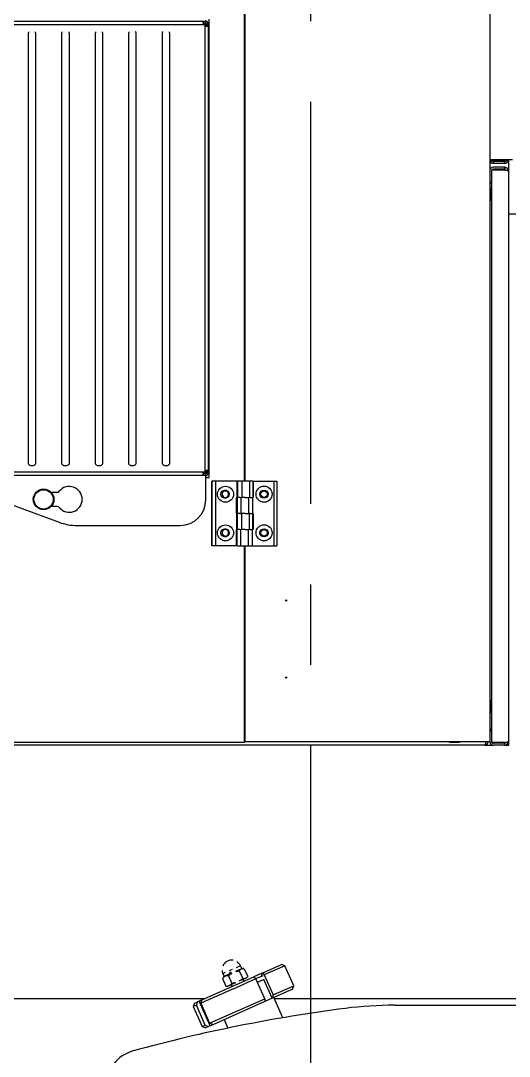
# Model space of a CAD drawing. Header units: millimetres. Extents: x 933584 to 974011, y 4545988 to 4553664.
# Drawn here: x 954658.2 to 954696.1, y 4549623.2 to 4549703.6 of the extents above; entities that cross this region are included whole.
import ezdxf

# ---------------------------------------------------------------- set-up
doc = ezdxf.new("R2010")
doc.units = ezdxf.units.MM
doc.linetypes.add('CENTER', pattern=[2, 1.25, -0.25, 0.25, -0.25])
doc.layers.get('0').update_dxf_attribs({"color": 255})
doc.layers.add('0-HSL-SLD', color=252, linetype='Continuous')
doc.layers.add('0-TXT-NRS', color=6, linetype='Continuous')

# ---------------------------------------------------------------- blocks, each defined once
blk = doc.blocks.new('A$C241B47BD')
at = {"layer": '0-TXT-NRS'}
for p, q in [((35.06, 242.46), (35.06, 472.03)), ((19.93, 164.19), (4.4, 157.27)), ((22.57, 163.18), (19.93, 164.19)), ((27.08, 148.15), (19.93, 164.19)), ((22.57, 163.18), (29.28, 148.12)), ((4.4, 157.27), (3.39, 154.63)), ((10.1, 139.57), (3.39, 154.63)), ((4.4, 157.27), (11.55, 141.23)), ((44.74, 155.76), (29, 148.75)), ((11.55, 141.23), (27.08, 148.15)), ((29.62, 147.36), (15.01, 140.85)), ((29.28, 148.12), (29.62, 147.36)), ((29.62, 147.36), (32.17, 141.63)), ((10.1, 139.57), (10.44, 138.82)), ((12.27, 139.63), (10.44, 138.82)), ((10.44, 138.82), (12.99, 133.08)), ((14.41, 134.82), (11.96, 140.32)), ((29.97, 141.66), (14.44, 134.74)), ((17.18, 135.96), (14.7, 141.54)), ((49.07, 98.81), (29.97, 141.66)), ((32.17, 141.63), (50.17, 101.26)), ((30.99, 92.71), (12.99, 133.08)), ((14.44, 134.74), (18.36, 125.96)), ((6.49, 123.72), (4.44, 122.8)), ((4.44, 122.8), (5.94, 119.43)), ((8.53, 119.16), (6.49, 123.72)), ((6.64, 125.44), (6.52, 124.27)), ((6.52, 124.27), (6.88, 123.46)), ((6.67, 125.69), (12.67, 128.36)), ((6.88, 123.46), (8.81, 119.13)), ((8.4, 121.81), (14.4, 124.49)), ((13.83, 127.53), (12.88, 128.22)), ((13.83, 127.53), (14.19, 126.72)), ((14.19, 126.72), (16.47, 121.59)), ((16.42, 125.4), (15.05, 124.79)), ((22.2, 117.34), (18.36, 125.96)), ((7.35, 116.27), (8.34, 114.05)), ((11.65, 113.49), (9.22, 115.25)), ((10.77, 114.13), (9.94, 115.99)), ((10.22, 115.97), (11.17, 113.84)), ((12.6, 110.02), (11.28, 112.98)), ((11.45, 113.22), (12.52, 110.82)), ((12.15, 113.39), (18.16, 116.06)), ((17.69, 118.85), (19.82, 114.07)), ((19.12, 115.66), (20.49, 116.27)), ((19.82, 114.07), (20.34, 112.92)), ((20.22, 111.75), (20.34, 112.92)), ((22.2, 117.34), (33.54, 91.89)), ((46.26, 110.02), (52.84, 112.95)), ((9.75, 110.88), (10.55, 109.1)), ((10.55, 109.1), (12.6, 110.02)), ((12.52, 110.82), (13.03, 109.66)), ((13.03, 109.66), (13.98, 108.97)), ((13.99, 108.99), (14.18, 108.83)), ((14.18, 108.83), (20.19, 111.51)), ((20.19, 111.51), (20.2, 111.75)), ((51.03, 99.33), (31.85, 90.78)), ((33.54, 91.89), (49.07, 98.81)), ((50.17, 101.26), (51.03, 99.33)), ((51.03, 99.33), (51.67, 97.89)), ((51.67, 97.89), (52.7, 95.59)), ((30.99, 92.71), (31.85, 90.78)), ((31.85, 90.78), (32.49, 89.34)), ((33.52, 87.04), (32.49, 89.34)), ((50.57, 95.44), (35.05, 88.52)), ((35.05, 88.52), (36.16, 86.03)), ((36.16, 86.03), (51.68, 92.95)), ((51.68, 92.95), (50.57, 95.44)), ((51.68, 92.95), (52.7, 95.59)), ((33.52, 87.04), (36.16, 86.03))]:
    blk.add_line(p, q, dxfattribs=at)
at = {"layer": '0-TXT-NRS', "flags": 128}
for points in [[(11.55, 141.23), (10.18, 139.66), (10.1, 139.57)], [(29.97, 141.66), (32.06, 141.63), (32.17, 141.63)], [(8, 108.47), (8.94, 108.59), (10.55, 109.1)], [(50.57, 95.44), (51.61, 97.76), (51.67, 97.89)], [(33.54, 91.89), (31.13, 92.66), (30.99, 92.71)]]:
    blk.add_lwpolyline(points, dxfattribs=at)
at = {"layer": '0-TXT-NRS'}
for centre, radius, start, end in [((335.06, 242.46), 300, 180, 187.3275), ((1227.71, 357.25), 1200, 187.3275, 195.3629), ((7.49, 115.95), 7.5, 114.02351, 147.92781), ((6.39, 123.94), 0.25, 294.02351, 24.02351), ((7.49, 115.95), 7.5, 171.73842, 247.95492), ((12.7, 109.79), 0.25, 24.02351, 114.02351), ((97.59, 46.75), 28, 195.3629, 270)]:
    blk.add_arc(centre, radius, start, end, dxfattribs=at)
for points, knots in [([(29.28, 148.12), (29.25, 148.12), (28.51, 148.13), (27.78, 148.14), (27.08, 148.15)], [0, 0, 0, 0, 0.053479, 1, 1, 1, 1]), ([(12.99, 133.08), (13.02, 133.11), (13.5, 133.67), (13.99, 134.22), (14.44, 134.74)], [0, 0, 0, 0, 0.053479, 1, 1, 1, 1]), ([(6.88, 123.46), (6.86, 123.51), (6.71, 123.86), (6.57, 124.5), (6.63, 125.15), (6.66, 125.44)], [0, 0, 0, 0, 0.078448, 0.594116, 1, 1, 1, 1]), ([(8.4, 121.81), (8.07, 122.05), (7.42, 122.52), (7.06, 123.14), (6.88, 123.46)], [0, 0, 0, 0, 0.495458, 1, 1, 1, 1]), ([(9, 119.11), (8.93, 119.29), (8.63, 120.17), (8.5, 121.09), (8.4, 121.81)], [0, 0, 0, 0, 0.208325, 1, 1, 1, 1]), ([(12.87, 128.2), (13.12, 128.02), (13.69, 127.6), (14.01, 127.03), (14.19, 126.72)], [0, 0, 0, 0, 0.4353122, 1, 1, 1, 1]), ([(14.19, 126.72), (14.21, 126.67), (14.36, 126.32), (14.51, 125.6), (14.44, 124.86), (14.4, 124.49)], [0, 0, 0, 0, 0.070086, 0.530782, 1, 1, 1, 1]), ([(14.4, 124.49), (14.89, 123.89), (15.65, 122.98), (16.2, 121.92), (16.39, 121.56)], [0, 0, 0, 0, 0.652957, 1, 1, 1, 1]), ([(12.15, 113.39), (11.66, 113.98), (10.97, 114.8), (10.48, 115.75), (10.34, 116)], [0, 0, 0, 0, 0.7271964, 1, 1, 1, 1]), ([(12.15, 113.39), (12.14, 112.71), (12.13, 111.8), (12.44, 111.02), (12.52, 110.82)], [0, 0, 0, 0, 0.745921, 1, 1, 1, 1]), ([(17.55, 118.79), (17.62, 118.6), (17.92, 117.72), (18.05, 116.79), (18.16, 116.06)], [0, 0, 0, 0, 0.215186, 1, 1, 1, 1]), ([(19.82, 114.07), (19.73, 114.27), (19.35, 115.02), (18.67, 115.62), (18.16, 116.06)], [0, 0, 0, 0, 0.254079, 1, 1, 1, 1]), ([(20.19, 111.51), (20.2, 111.72), (20.25, 112.64), (20.01, 113.45), (19.82, 114.07)], [0, 0, 0, 0, 0.239199, 1, 1, 1, 1]), ([(12.52, 110.82), (12.85, 110.26), (13.3, 109.54), (14.01, 108.97), (14.18, 108.83)], [0, 0, 0, 0, 0.760801, 1, 1, 1, 1]), ([(50.17, 101.26), (50.15, 101.21), (49.79, 100.4), (49.42, 99.58), (49.07, 98.81)], [0, 0, 0, 0, 0.053479, 1, 1, 1, 1]), ([(32.49, 89.34), (32.54, 89.32), (33.39, 89.05), (34.24, 88.78), (35.05, 88.52)], [0, 0, 0, 0, 0.053479, 1, 1, 1, 1])]:
    blk.add_open_spline(points, degree=3, knots=knots, dxfattribs=at)
blk = doc.blocks.new('cbxcbb')
at = {"layer": '0-HSL-SLD', "linetype": 'Continuous'}
for p, q in [((954696.037, 4547688.64), (954700.595, 4547688.64)), ((953983.846, 4547627.68), (954672.501, 4547627.68)), ((954677.868, 4547627.68), (954741.846, 4547627.68))]:
    blk.add_line(p, q, dxfattribs=at)
blk = doc.blocks.new('CXVBXCBXCB')
at = {"linetype": 'CENTER', "ltscale": 25}
blk.add_lwpolyline([(936604.054, 4552635.387), (936604.054, 4551251.599)], dxfattribs=at)

msp = doc.modelspace()

# ---------------------------------------------------------------- linework, layer by layer
at = {"layer": '0-TXT-NRS'}
for p, q in [((954694.587, 4549753.105), (954694.587, 4549647.605)), ((954675.547, 4549667.855), (954675.547, 4549732.855)), ((954675.587, 4549732.855), (954675.587, 4549667.855)), ((954635.236, 4549703.605), (954672.349, 4549703.605)), ((954672.349, 4549703.485), (954672.349, 4549703.605)), ((954672.349, 4549703.605), (954672.547, 4549703.605)), ((954672.547, 4549703.605), (954672.547, 4549703.655)), ((954672.597, 4549703.595), (954672.547, 4549703.627)), ((954672.547, 4549703.485), (954672.547, 4549703.605)), ((954672.797, 4549668.155), (954672.797, 4549703.755)), ((954635.236, 4549703.355), (954672.349, 4549703.355)), ((954672.349, 4549703.485), (954672.547, 4549703.485)), ((954672.349, 4549703.475), (954672.464, 4549703.475)), ((954672.349, 4549703.355), (954672.464, 4549703.355)), ((954672.464, 4549703.475), (954672.464, 4549703.355)), ((954672.467, 4549703.435), (954672.467, 4549703.225)), ((954672.587, 4549703.435), (954672.467, 4549703.435)), ((954672.467, 4549703.225), (954672.467, 4549668.685)), ((954672.467, 4549703.225), (954672.717, 4549703.225)), ((954672.587, 4549703.435), (954672.587, 4549703.225)), ((954672.597, 4549703.435), (954672.587, 4549703.435)), ((954672.597, 4549703.225), (954672.597, 4549703.435)), ((954672.717, 4549703.225), (954672.717, 4549703.435)), ((954672.717, 4549703.225), (954672.717, 4549668.685)), ((954672.737, 4549703.224), (954672.802, 4549703.224)), ((954658.747, 4549702.67), (954658.747, 4549669.239)), ((954659.347, 4549669.239), (954659.347, 4549702.67)), ((954661.347, 4549702.67), (954661.347, 4549669.239)), ((954661.947, 4549669.239), (954661.947, 4549702.67)), ((954663.947, 4549702.67), (954663.947, 4549669.239)), ((954664.547, 4549669.239), (954664.547, 4549702.67)), ((954666.547, 4549702.67), (954666.547, 4549669.239)), ((954667.147, 4549669.239), (954667.147, 4549702.67)), ((954669.147, 4549702.67), (954669.147, 4549669.239)), ((954669.747, 4549669.239), (954669.747, 4549702.67)), ((954694.587, 4549692.855), (954696.37, 4549692.855)), ((954694.658, 4549692.74), (954694.658, 4549692.855)), ((954694.764, 4549692.74), (954694.658, 4549692.74)), ((954694.764, 4549692.74), (954694.764, 4549692.855)), ((954695.885, 4549692.74), (954694.764, 4549692.74)), ((954694.887, 4549692.705), (954694.887, 4549692.555)), ((954695.737, 4549692.705), (954694.887, 4549692.705)), ((954695.737, 4549692.555), (954694.887, 4549692.555)), ((954695.737, 4549692.255), (954694.887, 4549692.255)), ((954695.737, 4549692.555), (954695.737, 4549692.705)), ((954695.737, 4549692.255), (954695.737, 4549692.105)), ((954695.949, 4549692.795), (954695.885, 4549692.74)), ((954696.087, 4549647.355), (954696.087, 4549692.855)), ((954694.737, 4549692.034), (954694.737, 4549647.575)), ((954695.737, 4549692.034), (954694.737, 4549692.034)), ((954695.737, 4549692.105), (954694.887, 4549692.105)), ((954696.037, 4549691.955), (954696.037, 4549647.655)), ((954694.587, 4549691.105), (954694.737, 4549691.105)), ((954694.587, 4549691.034), (954694.737, 4549691.034)), ((954694.587, 4549690.655), (954694.637, 4549690.655)), ((954694.637, 4549690.655), (954694.637, 4549690.155)), ((954694.587, 4549690.155), (954694.637, 4549690.155)), ((954694.637, 4549690.155), (954694.637, 4549689.655)), ((954694.637, 4549689.655), (954694.587, 4549689.655)), ((954675.587, 4549671.755), (954675.547, 4549671.755)), ((954672.339, 4549668.555), (954635.295, 4549668.555)), ((954672.339, 4549668.305), (954635.295, 4549668.305)), ((954672.454, 4549668.555), (954672.339, 4549668.555)), ((954672.454, 4549668.435), (954672.339, 4549668.435)), ((954672.339, 4549668.425), (954672.339, 4549668.305)), ((954672.547, 4549668.425), (954672.339, 4549668.425)), ((954672.547, 4549668.305), (954672.339, 4549668.305)), ((954672.454, 4549668.435), (954672.454, 4549668.555)), ((954672.717, 4549668.685), (954672.467, 4549668.685)), ((954672.467, 4549668.685), (954672.467, 4549668.475)), ((954672.587, 4549668.475), (954672.467, 4549668.475)), ((954672.547, 4549668.305), (954672.547, 4549668.425)), ((954672.547, 4549668.282), (954672.6, 4549668.315)), ((954672.547, 4549668.255), (954672.547, 4549668.305)), ((954672.547, 4549666.425), (954672.547, 4549668.255)), ((954672.547, 4549668.155), (954672.797, 4549668.155)), ((954672.587, 4549668.685), (954672.587, 4549668.475)), ((954672.587, 4549668.475), (954672.597, 4549668.475)), ((954672.597, 4549668.475), (954672.597, 4549668.685)), ((954672.717, 4549668.475), (954672.717, 4549668.685)), ((954672.735, 4549668.685), (954672.802, 4549668.685)), ((954673.006, 4549662.855), (954673.006, 4549667.855)), ((954673.049, 4549667.855), (954673.006, 4549667.855)), ((954673.049, 4549662.855), (954673.049, 4549667.855)), ((954673.328, 4549667.855), (954673.049, 4549667.855)), ((954673.328, 4549662.855), (954673.328, 4549667.855)), ((954674.965, 4549667.855), (954673.328, 4549667.855)), ((954674.965, 4549667.855), (954674.965, 4549666.605)), ((954674.996, 4549667.855), (954674.965, 4549667.855)), ((954674.996, 4549667.855), (954674.996, 4549666.605)), ((954675.331, 4549667.855), (954674.996, 4549667.855)), ((954675.331, 4549667.855), (954675.331, 4549666.605)), ((954675.926, 4549667.855), (954675.331, 4549667.855)), ((954675.926, 4549667.855), (954675.926, 4549666.605)), ((954676.187, 4549667.855), (954675.926, 4549667.855)), ((954676.187, 4549667.855), (954676.187, 4549666.605)), ((954676.217, 4549667.855), (954676.217, 4549666.605)), ((954676.217, 4549667.855), (954677.817, 4549667.855)), ((954677.817, 4549667.855), (954677.817, 4549662.855)), ((954677.817, 4549667.855), (954678.067, 4549667.855)), ((954678.067, 4549667.855), (954678.067, 4549662.855)), ((954660.528, 4549667.005), (954661.01, 4549667.005)), ((954674.916, 4549665.355), (954674.916, 4549666.605)), ((954674.965, 4549666.605), (954674.916, 4549666.605)), ((954674.967, 4549666.605), (954674.965, 4549666.605)), ((954674.967, 4549666.605), (954674.967, 4549665.355)), ((954674.967, 4549666.605), (954674.99, 4549666.605)), ((954674.996, 4549666.605), (954674.99, 4549666.605)), ((954675.192, 4549666.605), (954674.996, 4549666.605)), ((954675.192, 4549666.605), (954675.267, 4549666.605)), ((954675.267, 4549666.605), (954675.267, 4549665.355)), ((954675.267, 4549666.605), (954675.288, 4549666.605)), ((954675.331, 4549666.605), (954675.288, 4549666.605)), ((954675.598, 4549666.605), (954675.331, 4549666.605)), ((954675.598, 4549666.605), (954675.867, 4549666.605)), ((954675.867, 4549666.605), (954675.867, 4549665.355)), ((954675.867, 4549666.605), (954675.905, 4549666.605)), ((954675.926, 4549666.605), (954675.905, 4549666.605)), ((954675.992, 4549666.605), (954675.926, 4549666.605)), ((954675.992, 4549666.605), (954676.167, 4549666.605)), ((954676.167, 4549666.605), (954676.167, 4549665.355)), ((954676.187, 4549666.605), (954676.167, 4549666.605)), ((954676.187, 4549666.605), (954676.217, 4549666.605)), ((954656.422, 4549666.429), (954661.157, 4549664.674)), ((954661.01, 4549665.905), (954660.528, 4549665.905)), ((954674.965, 4549665.355), (954674.916, 4549665.355)), ((954674.965, 4549664.105), (954674.965, 4549665.355)), ((954674.967, 4549665.355), (954674.965, 4549665.355)), ((954674.967, 4549665.355), (954674.99, 4549665.355)), ((954674.996, 4549665.355), (954674.99, 4549665.355)), ((954674.996, 4549664.105), (954674.996, 4549665.355)), ((954675.192, 4549665.355), (954674.996, 4549665.355)), ((954675.192, 4549665.355), (954675.267, 4549665.355)), ((954675.267, 4549665.355), (954675.288, 4549665.355)), ((954675.331, 4549665.355), (954675.288, 4549665.355)), ((954675.331, 4549664.105), (954675.331, 4549665.355)), ((954675.598, 4549665.355), (954675.331, 4549665.355)), ((954675.598, 4549665.355), (954675.867, 4549665.355)), ((954675.867, 4549665.355), (954675.905, 4549665.355)), ((954675.926, 4549665.355), (954675.905, 4549665.355)), ((954675.926, 4549664.105), (954675.926, 4549665.355)), ((954675.992, 4549665.355), (954675.926, 4549665.355)), ((954675.992, 4549665.355), (954676.167, 4549665.355)), ((954676.187, 4549665.355), (954676.167, 4549665.355)), ((954676.187, 4549665.355), (954676.217, 4549665.355)), ((954676.187, 4549664.105), (954676.187, 4549665.355)), ((954676.217, 4549665.355), (954676.217, 4549664.105)), ((954662.547, 4549664.425), (954670.547, 4549664.425)), ((954674.916, 4549662.855), (954674.916, 4549664.105)), ((954674.965, 4549664.105), (954674.916, 4549664.105)), ((954674.967, 4549664.105), (954674.965, 4549664.105)), ((954674.967, 4549662.855), (954674.967, 4549664.105)), ((954674.967, 4549664.105), (954674.99, 4549664.105)), ((954674.996, 4549664.105), (954674.99, 4549664.105)), ((954675.192, 4549664.105), (954674.996, 4549664.105)), ((954675.192, 4549664.105), (954675.267, 4549664.105)), ((954675.267, 4549662.855), (954675.267, 4549664.105)), ((954675.267, 4549664.105), (954675.288, 4549664.105)), ((954675.331, 4549664.105), (954675.288, 4549664.105)), ((954675.598, 4549664.105), (954675.331, 4549664.105)), ((954675.598, 4549664.105), (954675.867, 4549664.105)), ((954675.867, 4549662.855), (954675.867, 4549664.105)), ((954675.867, 4549664.105), (954675.905, 4549664.105)), ((954675.926, 4549664.105), (954675.905, 4549664.105)), ((954675.992, 4549664.105), (954675.926, 4549664.105)), ((954675.992, 4549664.105), (954676.167, 4549664.105)), ((954676.167, 4549662.855), (954676.167, 4549664.105)), ((954676.187, 4549664.105), (954676.167, 4549664.105)), ((954676.187, 4549664.105), (954676.217, 4549664.105)), ((954673.049, 4549662.855), (954673.006, 4549662.855)), ((954673.328, 4549662.855), (954673.049, 4549662.855)), ((954674.916, 4549662.855), (954673.328, 4549662.855)), ((954674.967, 4549662.855), (954675.267, 4549662.855)), ((954675.267, 4549662.855), (954675.867, 4549662.855)), ((954675.547, 4549647.555), (954675.547, 4549662.855)), ((954675.587, 4549662.855), (954675.587, 4549647.605)), ((954675.867, 4549662.855), (954676.167, 4549662.855)), ((954676.167, 4549662.855), (954677.817, 4549662.855)), ((954677.817, 4549662.855), (954678.067, 4549662.855)), ((954675.547, 4549660.755), (954675.587, 4549660.755)), ((954675.587, 4549659.017), (954675.547, 4549659.017)), ((954675.587, 4549652.192), (954675.547, 4549652.192)), ((954675.547, 4549651.047), (954675.566, 4549650.692)), ((954675.547, 4549650.755), (954675.562, 4549650.755)), ((954675.547, 4549650.655), (954675.56, 4549650.655)), ((954675.566, 4549650.692), (954675.566, 4549648.761)), ((954675.587, 4549650.692), (954675.566, 4549650.692)), ((954694.637, 4549650.855), (954694.587, 4549650.855)), ((954694.637, 4549650.855), (954694.637, 4549650.355)), ((954694.587, 4549650.355), (954694.637, 4549650.355)), ((954694.587, 4549649.855), (954694.637, 4549649.855)), ((954694.637, 4549650.355), (954694.637, 4549649.855)), ((954675.547, 4549648.355), (954675.587, 4549648.355)), ((954694.737, 4549648.575), (954694.587, 4549648.575)), ((954694.587, 4549648.505), (954694.737, 4549648.505)), ((954694.187, 4549647.355), (954638.987, 4549647.355)), ((954675.147, 4549647.555), (954654.947, 4549647.555)), ((954675.547, 4549647.555), (954675.147, 4549647.555)), ((954675.547, 4549647.955), (954675.587, 4549647.955)), ((954675.562, 4549647.655), (954675.587, 4549647.655)), ((954676.087, 4549647.605), (954675.587, 4549647.605)), ((954689.587, 4549647.605), (954676.087, 4549647.605)), ((954694.587, 4549647.605), (954689.587, 4549647.605)), ((954691.437, 4549647.605), (954691.487, 4549647.555)), ((954692.187, 4549647.555), (954691.487, 4549647.555)), ((954692.187, 4549647.555), (954692.237, 4549647.605)), ((954694.187, 4549647.355), (954694.887, 4549647.355)), ((954695.737, 4549647.575), (954694.737, 4549647.575)), ((954695.737, 4549647.505), (954694.887, 4549647.505)), ((954695.737, 4549647.355), (954694.887, 4549647.355)), ((954695.737, 4549647.355), (954695.737, 4549647.505)), ((954695.737, 4549647.355), (954696.087, 4549647.355)), ((954695.973, 4549647.469), (954696.087, 4549647.355)), ((954696.087, 4549647.355), (954695.973, 4549647.469))]:
    msp.add_line(p, q, dxfattribs=at)
for points in [[(954694.792, 4549692.74), (954694.837, 4549692.713), (954694.887, 4549692.705)], [(954695.737, 4549692.705), (954695.794, 4549692.716), (954695.83, 4549692.74)], [(954694.292, 4549647.549), (954694.298, 4549647.554), (954694.328, 4549647.604), (954694.328, 4549647.605)]]:
    msp.add_lwpolyline(points, dxfattribs=at)
for centre, radius in [((954674.073, 4549666.851), 0.622), ((954677.067, 4549666.855), 0.625), ((954659.947, 4549666.455), 0.8), ((954659.947, 4549666.455), 0.75), ((954674.036, 4549666.853), 0.318), ((954677.067, 4549666.855), 0.32), ((954677.067, 4549666.855), 0.25), ((954674.073, 4549663.851), 0.622), ((954674.036, 4549663.853), 0.318), ((954677.067, 4549663.855), 0.625), ((954677.067, 4549663.855), 0.32), ((954677.067, 4549663.855), 0.25), ((954678.787, 4549658.605), 0.05), ((954678.787, 4549652.605), 0.05)]:
    msp.add_circle(centre, radius, dxfattribs=at)
for centre, radius, start, end in [((954672.724, 4549703.48), 0.396, 161.57562, 198.42438), ((954672.547, 4549703.435), 0.17, 0, 90), ((954672.364, 4549703.48), 0.0158, 161.57562, 198.42438), ((954672.547, 4549703.435), 0.05, 0, 90), ((954672.372, 4549703.203), 0.427, 5.49629, 37.31008), ((954694.887, 4549692.855), 0.3, 180, 270), ((954694.887, 4549691.955), 0.3, 90, 180), ((954695.737, 4549692.855), 0.3, 270, 0), ((954695.737, 4549691.955), 0.3, 0, 90), ((954695.917, 4549692.936), 0.145, 282.75278, 325.90108), ((954694.887, 4549691.955), 0.15, 90, 148.08939), ((954695.737, 4549691.956), 0.149, 20.9724, 90.16358), ((954695.74, 4549691.438), 0.596, 60.11407, 90.27668), ((954672.714, 4549668.43), 0.396, 161.57562, 198.42438), ((954672.354, 4549668.43), 0.0158, 161.57562, 198.42438), ((954672.547, 4549668.475), 0.05, 270, 0), ((954672.547, 4549668.475), 0.17, 270, 0), ((954672.348, 4549668.716), 0.452, 323.75052, 353.74643), ((954661.947, 4549666.455), 1, 218.68219, 141.31781), ((954661.01, 4549667.205), 0.2, 270, 321.31781), ((954674.067, 4549666.855), 0.25, 60, 349.49884), ((954673.997, 4549666.855), 0.32, 273.65804, 86.34196), ((954674.067, 4549666.855), 0.25, 10.50116, 60), ((954661.01, 4549665.705), 0.2, 38.68219, 90), ((954670.547, 4549666.425), 2, 270, 0), ((954662.547, 4549668.425), 4, 249.65924, 270), ((954674.067, 4549663.855), 0.25, 60, 349.49886), ((954673.997, 4549663.855), 0.32, 273.65804, 86.34196), ((954674.067, 4549663.855), 0.25, 10.50114, 60), ((954675.691, 4549648.761), 0.125, 146.2426, 213.7574), ((954693.938, 4549647.63), 0.371, 312.16644, 356.12673), ((954694.187, 4549647.655), 0.3, 269.98387, 350.43701), ((954694.887, 4549647.655), 0.3, 180, 270), ((954694.887, 4549647.655), 0.15, 211.91061, 270), ((954695.672, 4549648.429), 0.856, 274.35753, 295.25172), ((954695.737, 4549647.655), 0.3, 270, 0), ((954695.743, 4549647.643), 0.139, 267.63248, 341.69813)]:
    msp.add_arc(centre, radius, start, end, dxfattribs=at)
for centre, start_param, end_param in [((954659.047, 4549702.67), 2.412874, 3.141593), ((954659.047, 4549702.67), 0, 0.728719), ((954661.647, 4549702.67), 2.412874, 3.141593), ((954661.647, 4549702.67), 0, 0.728719), ((954664.247, 4549702.67), 2.412874, 3.141593), ((954664.247, 4549702.67), 0, 0.728719), ((954666.847, 4549702.67), 2.412874, 3.141593), ((954666.847, 4549702.67), 0, 0.728719), ((954669.447, 4549702.67), 2.412874, 3.141593), ((954669.447, 4549702.67), 0, 0.728719), ((954659.047, 4549669.239), 3.141593, 4.712389), ((954659.047, 4549669.239), 4.712389, 6.283185), ((954661.647, 4549669.239), 3.141593, 4.712389), ((954661.647, 4549669.239), 4.712389, 6.283185), ((954664.247, 4549669.239), 3.141593, 4.712389), ((954664.247, 4549669.239), 4.712389, 6.283185), ((954666.847, 4549669.239), 3.141593, 4.712389), ((954666.847, 4549669.239), 4.712389, 6.283185), ((954669.447, 4549669.239), 3.141593, 4.712389), ((954669.447, 4549669.239), 4.712389, 6.283185)]:
    msp.add_ellipse(centre, major_axis=(0.3, 0), ratio=0.531709, start_param=start_param, end_param=end_param, dxfattribs=at)

# ---------------------------------------------------------------- block references
for name, p in [('CXVBXCBXCB', (18076.615, -2838.037)), ('cbxcbb', (0, 2000))]:
    msp.add_blockref(name, p)
at = {"layer": '0-TXT-NRS', "xscale": 0.1, "yscale": 0.1, "zscale": 0.1, "rotation": 270}
msp.add_blockref('A$C241B47BD', (954662.959, 4549630.658), dxfattribs=at)

doc.saveas('drawing.dxf')
